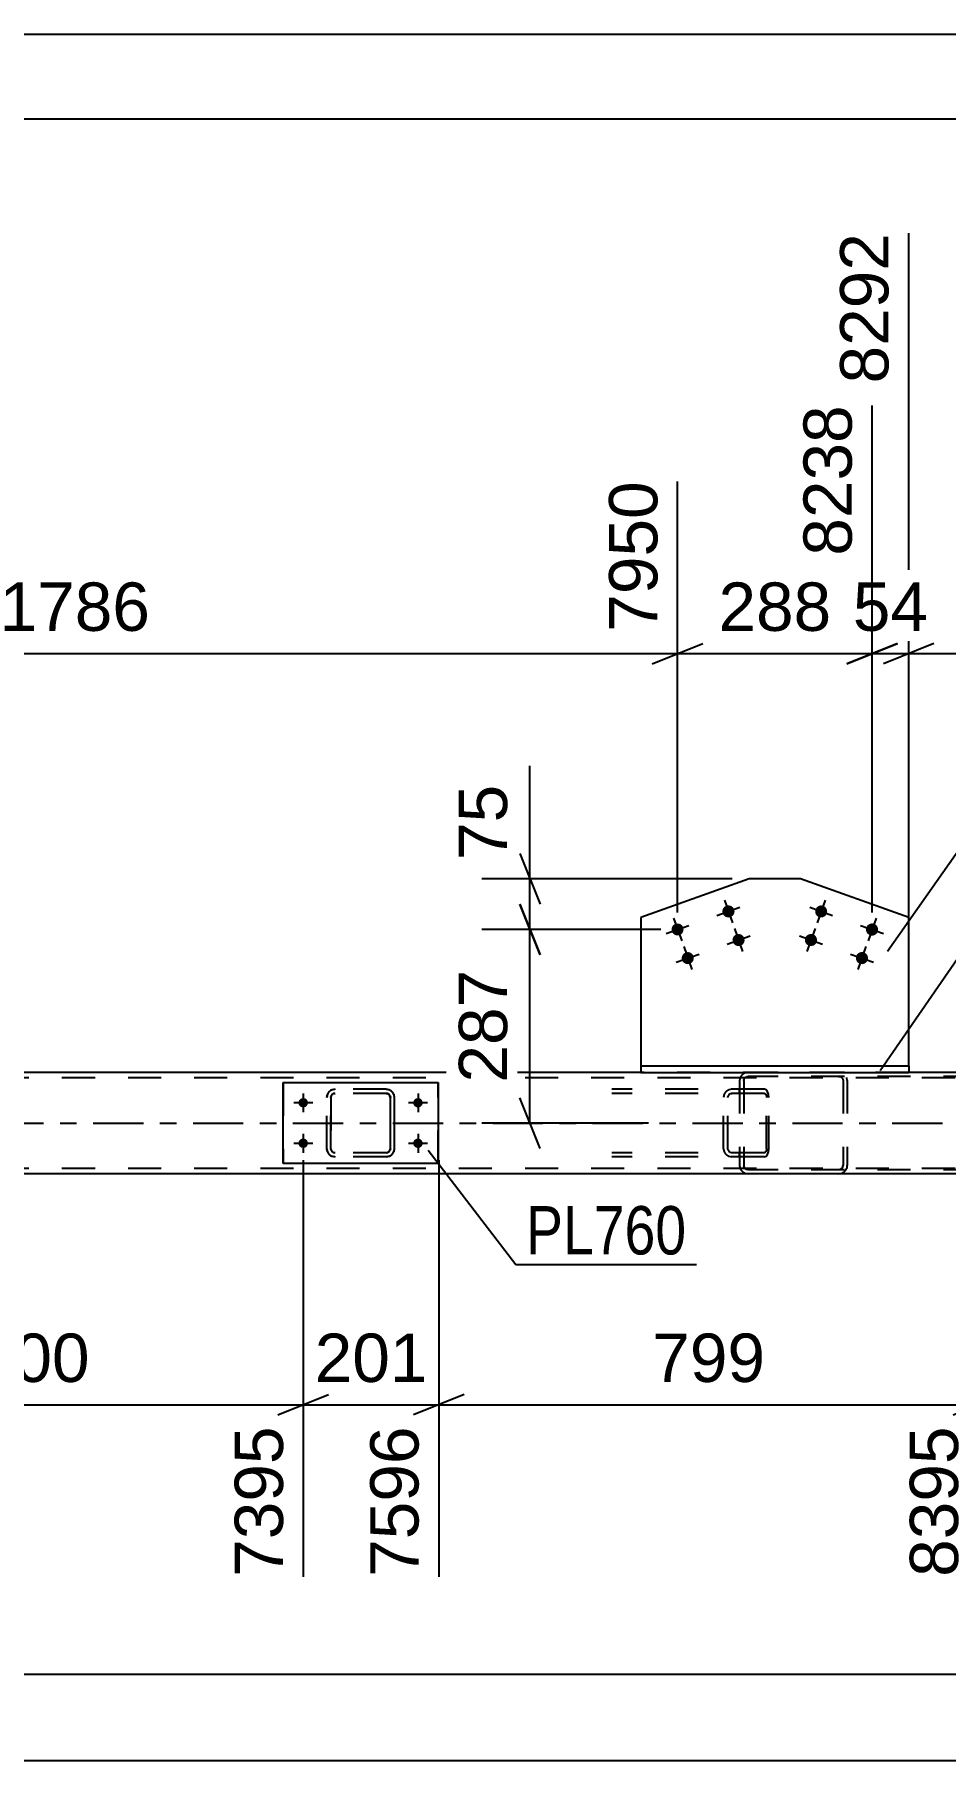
# Model space of a CAD drawing. Header units: millimetres. Extents: x -54 to 787, y -402 to 192.
# Drawn here: x 276.7 to 330.7, y 89.7 to 191.9 of the extents above; entities that cross this region are included whole.
import ezdxf

# ---------------------------------------------------------------- set-up
doc = ezdxf.new("R2010")
doc.units = ezdxf.units.MM
doc.linetypes.add('DXK_LINE_DOT2', pattern=[3.9198, 1.9599, -1.9599])
doc.linetypes.add('DXK_LINE_DOT3', pattern=[5.9187, 2.979, -0.9799, 0.9799, -0.9799])
doc.styles.add('Arial', font='ARIAL.TTF', dxfattribs={"height": 0.2})
doc.styles.add('Arial Narrow', font='ARIALN.TTF', dxfattribs={"height": 0.2})

# ---------------------------------------------------------------- blocks, each defined once
blk = doc.blocks.new('Unknown-122573057-1115')
at = {"color": 5, "linetype": 'Continuous'}
for p, q in [((787.22, 191.89), (-53.78, 191.89)), ((782.22, 186.89), (-48.78, 186.89))]:
    blk.add_line(p, q, dxfattribs=at)
blk = doc.blocks.new('Bolt-122573057-1793 - 1638')
at = {"linetype": 'Continuous'}
for points in [[(292.32, 128.63), (292.32, 128.69), (292.34, 128.75), (292.37, 128.8), (292.41, 128.84), (292.46, 128.88), (292.51, 128.9), (292.57, 128.91), (292.63, 128.91), (292.68, 128.9), (292.74, 128.88), (292.78, 128.84), (292.82, 128.8), (292.85, 128.75), (292.87, 128.69), (292.88, 128.63), (292.87, 128.58), (292.85, 128.52), (292.82, 128.47), (292.78, 128.43), (292.74, 128.39), (292.68, 128.37), (292.63, 128.36), (292.57, 128.36), (292.51, 128.37), (292.46, 128.39), (292.41, 128.43), (292.37, 128.47), (292.34, 128.52), (292.32, 128.58)], [(299.12, 128.63), (299.12, 128.69), (299.14, 128.75), (299.17, 128.8), (299.21, 128.84), (299.26, 128.88), (299.31, 128.9), (299.37, 128.91), (299.43, 128.91), (299.48, 128.9), (299.54, 128.88), (299.58, 128.84), (299.62, 128.8), (299.65, 128.75), (299.67, 128.69), (299.68, 128.63), (299.67, 128.58), (299.65, 128.52), (299.62, 128.47), (299.58, 128.43), (299.54, 128.39), (299.48, 128.37), (299.43, 128.36), (299.37, 128.36), (299.31, 128.37), (299.26, 128.39), (299.21, 128.43), (299.17, 128.47), (299.14, 128.52), (299.12, 128.58)], [(292.32, 126.23), (292.32, 126.29), (292.34, 126.35), (292.37, 126.4), (292.41, 126.44), (292.46, 126.48), (292.51, 126.5), (292.57, 126.51), (292.63, 126.51), (292.68, 126.5), (292.74, 126.48), (292.78, 126.44), (292.82, 126.4), (292.85, 126.35), (292.87, 126.29), (292.88, 126.23), (292.87, 126.18), (292.85, 126.12), (292.82, 126.07), (292.78, 126.03), (292.74, 125.99), (292.68, 125.97), (292.63, 125.96), (292.57, 125.96), (292.51, 125.97), (292.46, 125.99), (292.41, 126.03), (292.37, 126.07), (292.34, 126.12), (292.32, 126.18)], [(299.12, 126.23), (299.12, 126.29), (299.14, 126.35), (299.17, 126.4), (299.21, 126.44), (299.26, 126.48), (299.31, 126.5), (299.37, 126.51), (299.43, 126.51), (299.48, 126.5), (299.54, 126.48), (299.58, 126.44), (299.62, 126.4), (299.65, 126.35), (299.67, 126.29), (299.68, 126.23), (299.67, 126.18), (299.65, 126.12), (299.62, 126.07), (299.58, 126.03), (299.54, 125.99), (299.48, 125.97), (299.43, 125.96), (299.37, 125.96), (299.31, 125.97), (299.26, 125.99), (299.21, 126.03), (299.17, 126.07), (299.14, 126.12), (299.12, 126.18)]]:
    blk.add_hatch(color=1, dxfattribs=at).paths.add_polyline_path(points)
at = {"color": 1, "linetype": 'Continuous'}
for p, q in [((292.6, 129.19), (292.6, 128.07)), ((299.4, 129.19), (299.4, 128.07)), ((293.16, 128.63), (292.04, 128.63)), ((299.96, 128.63), (298.84, 128.63)), ((292.6, 126.79), (292.6, 125.67)), ((299.4, 126.79), (299.4, 125.67)), ((293.16, 126.23), (292.04, 126.23)), ((299.96, 126.23), (298.84, 126.23))]:
    blk.add_line(p, q, dxfattribs=at)
blk = doc.blocks.new('Bolt-122573057-1856 - 1638')
at = {"linetype": 'Continuous'}
for points in [[(323.62, 139.84, -1), (322.95, 140.09, -1)], [(326.64, 138.77, -1), (325.96, 139.02, -1)], [(323.02, 138.15, -1), (322.34, 138.39, -1)], [(326.04, 137.08, -1), (325.36, 137.32, -1)]]:
    blk.add_hatch(color=1, dxfattribs=at).paths.add_polyline_path(points)
at = {"color": 1, "linetype": 'Continuous'}
for p, q in [((322.61, 140.21), (323.96, 139.72)), ((323.53, 140.64), (323.04, 139.29)), ((325.62, 139.14), (326.98, 138.65)), ((326.54, 139.57), (326.06, 138.22)), ((322, 138.51), (323.36, 138.03)), ((322.92, 138.95), (322.44, 137.59)), ((325.02, 137.44), (326.38, 136.96)), ((325.94, 137.88), (325.46, 136.52))]:
    blk.add_line(p, q, dxfattribs=at)
blk = doc.blocks.new('Part-122573057-1679 - 1638')
at = {"color": 2, "linetype": 'Continuous'}
for p, q in [((312.61, 130.83), (312.61, 130.43)), ((312.61, 130.83), (328.47, 130.83)), ((328.47, 130.83), (328.47, 130.43)), ((312.61, 130.43), (328.47, 130.43))]:
    blk.add_line(p, q, dxfattribs=at)
blk = doc.blocks.new('Bolt-122573057-1792 - 1638')
at = {"linetype": 'Continuous'}
for points in [[(318.13, 140.09, -1), (317.45, 139.84, -1)], [(315.11, 139.02, -1), (314.44, 138.77, -1)], [(318.73, 138.39, -1), (318.05, 138.15, -1)], [(315.72, 137.32, -1), (315.04, 137.08, -1)]]:
    blk.add_hatch(color=1, dxfattribs=at).paths.add_polyline_path(points)
at = {"color": 1, "linetype": 'Continuous'}
for p, q in [((317.11, 139.72), (318.47, 140.21)), ((317.55, 140.64), (318.03, 139.29)), ((314.1, 138.65), (315.45, 139.14)), ((314.53, 139.57), (315.02, 138.22)), ((317.71, 138.03), (319.07, 138.51)), ((318.15, 138.95), (318.63, 137.59)), ((314.7, 136.96), (316.06, 137.44)), ((315.14, 137.88), (315.62, 136.52))]:
    blk.add_line(p, q, dxfattribs=at)
blk = doc.blocks.new('Part-122573057-1684 - 1638')
at = {"color": 2, "linetype": 'Continuous'}
for p, q in [((319.02, 141.89), (312.61, 139.61)), ((322.06, 141.89), (319.02, 141.89)), ((328.47, 139.61), (322.06, 141.89)), ((312.61, 139.61), (312.61, 130.83)), ((328.47, 130.83), (328.47, 139.61))]:
    blk.add_line(p, q, dxfattribs=at)
at = {"color": 7, "linetype": 'DXK_LINE_DOT2'}
blk.add_line((312.61, 130.83), (328.47, 130.83), dxfattribs=at)
blk = doc.blocks.new('Part-122573057-1802 - 1638')
at = {"color": 7, "linetype": 'DXK_LINE_DOT2'}
for p, q in [((680.08, 130.11), (43.4, 130.11)), ((328.47, 130.43), (312.61, 130.43)), ((680.08, 124.75), (43.4, 124.75))]:
    blk.add_line(p, q, dxfattribs=at)
at = {"color": 2, "linetype": 'Continuous'}
for p, q in [((312.61, 130.43), (243.33, 130.43)), ((397.75, 130.43), (328.47, 130.43)), ((676.08, 124.43), (43.4, 124.43))]:
    blk.add_line(p, q, dxfattribs=at)
at = {"color": 7, "linetype": 'DXK_LINE_DOT3'}
blk.add_line((43.4, 127.43), (680.08, 127.43), dxfattribs=at)
blk = doc.blocks.new('Part-122573057-1878 - 1638')
at = {"color": 7, "linetype": 'DXK_LINE_DOT2'}
for p, q in [((319.92, 129.43), (310.88, 129.43)), ((319.92, 129.19), (310.88, 129.19)), ((317.54, 129.14), (317.5, 128.95)), ((317.5, 125.91), (317.5, 128.95)), ((317.75, 128.95), (317.77, 129.05)), ((317.75, 125.91), (317.75, 128.95)), ((317.77, 129.05), (317.83, 129.12)), ((318, 129.43), (317.81, 129.4)), ((317.83, 129.12), (317.91, 129.18)), ((317.91, 129.18), (318, 129.19)), ((318.45, 129.19), (318.45, 129.43)), ((320.02, 129.4), (319.92, 129.43)), ((319.92, 129.19), (319.97, 129.18)), ((319.97, 129.18), (320.01, 129.12)), ((320.01, 129.12), (320.04, 129.05)), ((320.11, 129.29), (320.02, 129.4)), ((320.04, 129.05), (320.05, 128.95)), ((320.05, 125.91), (320.05, 128.95)), ((320.16, 129.14), (320.11, 129.29)), ((320.18, 128.95), (320.16, 129.14)), ((320.18, 125.91), (320.18, 128.95)), ((317.5, 125.91), (317.54, 125.73)), ((317.77, 125.82), (317.75, 125.91)), ((317.83, 125.75), (317.77, 125.82)), ((317.91, 125.69), (317.83, 125.75)), ((320.01, 125.75), (319.97, 125.69)), ((320.04, 125.82), (320.01, 125.75)), ((320.05, 125.91), (320.04, 125.82)), ((320.11, 125.58), (320.16, 125.73)), ((320.16, 125.73), (320.18, 125.91)), ((319.92, 125.67), (310.88, 125.67)), ((319.92, 125.43), (310.88, 125.43)), ((317.81, 125.47), (318, 125.43)), ((318, 125.67), (317.91, 125.69)), ((318.45, 125.43), (318.45, 125.67)), ((319.97, 125.69), (319.92, 125.67)), ((319.92, 125.43), (320.02, 125.47)), ((320.02, 125.47), (320.11, 125.58))]:
    blk.add_line(p, q, dxfattribs=at)
for centre, start, end in [((317.99, 128.94), 111.1513, 156.1048), ((317.99, 125.93), 203.8952, 248.8487)]:
    blk.add_arc(centre, 0.492, start, end, dxfattribs=at)
blk = doc.blocks.new('Part-122573057-1889 - 1638')
at = {"color": 2, "linetype": 'Continuous'}
for p, q in [((291.4, 125.03), (291.4, 129.83)), ((291.4, 129.83), (291.4, 129.83)), ((291.4, 129.83), (300.6, 129.83)), ((300.6, 129.83), (300.6, 125.03)), ((291.4, 125.03), (291.4, 125.03)), ((300.6, 125.03), (291.4, 125.03))]:
    blk.add_line(p, q, dxfattribs=at)
at = {"color": 7, "linetype": 'DXK_LINE_DOT2'}
for p, q in [((291.4, 129.83), (291.4, 125.03)), ((291.4, 129.83), (291.4, 129.83)), ((300.6, 125.03), (300.6, 129.83)), ((291.4, 125.03), (291.4, 125.03))]:
    blk.add_line(p, q, dxfattribs=at)
blk = doc.blocks.new('Part-122573057-1965 - 1638')
at = {"color": 7, "linetype": 'DXK_LINE_DOT2'}
for p, q in [((293.99, 128.95), (294.03, 129.14)), ((293.99, 128.95), (294, 128.95)), ((293.99, 125.91), (293.99, 128.95)), ((294.03, 129.14), (294, 128.95)), ((294, 125.91), (294, 128.95)), ((294.25, 129.05), (294.23, 128.95)), ((294.24, 128.95), (294.23, 128.95)), ((294.23, 128.95), (294.23, 125.91)), ((294.24, 128.95), (294.25, 129.05)), ((294.24, 125.91), (294.24, 128.95)), ((294.25, 129.05), (294.31, 129.12)), ((294.3, 129.12), (294.25, 129.05)), ((294.29, 129.4), (294.47, 129.43)), ((294.48, 129.43), (294.29, 129.4)), ((294.29, 129.4), (294.29, 129.4)), ((294.38, 129.18), (294.3, 129.12)), ((294.31, 129.12), (294.38, 129.18)), ((294.38, 129.18), (294.48, 129.19)), ((294.47, 129.19), (294.38, 129.18)), ((297.52, 129.43), (294.47, 129.43)), ((297.52, 129.19), (294.47, 129.19)), ((297.51, 129.43), (297.7, 129.4)), ((297.6, 129.18), (297.51, 129.19)), ((297.7, 129.4), (297.52, 129.43)), ((297.52, 129.19), (297.61, 129.18)), ((297.6, 129.18), (297.61, 129.18)), ((297.68, 129.12), (297.6, 129.18)), ((297.61, 129.18), (297.69, 129.12)), ((297.73, 129.05), (297.68, 129.12)), ((297.69, 129.12), (297.74, 129.05)), ((297.75, 128.95), (297.73, 129.05)), ((297.74, 129.05), (297.76, 128.95)), ((297.76, 128.95), (297.75, 128.95)), ((297.75, 128.95), (297.75, 125.91)), ((297.76, 125.91), (297.76, 128.95)), ((297.96, 129.14), (297.99, 128.95)), ((298, 128.95), (297.96, 129.14)), ((298, 128.95), (297.99, 128.95)), ((297.99, 128.95), (297.99, 125.91)), ((298, 125.91), (298, 128.95)), ((294, 125.91), (293.99, 125.91)), ((294.03, 125.73), (293.99, 125.91)), ((294, 125.91), (294.03, 125.73)), ((294.23, 125.91), (294.24, 125.91)), ((294.23, 125.91), (294.25, 125.82)), ((294.25, 125.82), (294.24, 125.91)), ((294.31, 125.75), (294.25, 125.82)), ((294.25, 125.82), (294.3, 125.75)), ((294.3, 125.75), (294.38, 125.69)), ((294.38, 125.69), (294.31, 125.75)), ((297.6, 125.69), (297.68, 125.75)), ((297.69, 125.75), (297.61, 125.69)), ((297.68, 125.75), (297.73, 125.82)), ((297.74, 125.82), (297.69, 125.75)), ((297.73, 125.82), (297.75, 125.91)), ((297.76, 125.91), (297.74, 125.82)), ((297.75, 125.91), (297.76, 125.91)), ((297.99, 125.91), (297.96, 125.73)), ((297.96, 125.73), (298, 125.91)), ((297.99, 125.91), (298, 125.91)), ((294.29, 125.47), (294.29, 125.47)), ((294.47, 125.43), (294.29, 125.47)), ((294.29, 125.47), (294.48, 125.43)), ((294.48, 125.67), (294.38, 125.69)), ((294.38, 125.69), (294.47, 125.67)), ((297.52, 125.67), (294.47, 125.67)), ((297.52, 125.43), (294.47, 125.43)), ((297.51, 125.67), (297.6, 125.69)), ((297.7, 125.47), (297.51, 125.43)), ((297.61, 125.69), (297.52, 125.67)), ((297.52, 125.43), (297.7, 125.47)), ((297.6, 125.69), (297.61, 125.69))]:
    blk.add_line(p, q, dxfattribs=at)
at = {"color": 7, "linetype": 'DXK_LINE_DOT3'}
blk.add_line((296, 127.43), (295.99, 127.43), dxfattribs=at)
at = {"color": 7, "linetype": 'DXK_LINE_DOT2'}
for centre, start, end in [((294.47, 128.95), 112.5, 157.5), ((294.48, 128.95), 112.5, 157.5), ((297.51, 128.95), 22.5, 67.5), ((297.52, 128.95), 22.5, 67.5), ((294.47, 125.91), 202.5, 247.5), ((294.48, 125.91), 202.5, 247.5), ((297.51, 125.91), 292.5, 337.5), ((297.52, 125.91), 292.5, 337.5)]:
    blk.add_arc(centre, 0.48, start, end, dxfattribs=at)
blk = doc.blocks.new('Part-122573057-2010 - 1638')
at = {"color": 7, "linetype": 'DXK_LINE_DOT2'}
for p, q in [((318.48, 130.11), (318.45, 129.95)), ((318.45, 129.95), (318.45, 124.91)), ((318.49, 130.14), (318.48, 130.11)), ((318.7, 129.95), (318.72, 130.05)), ((318.7, 129.95), (318.7, 124.91)), ((318.72, 130.05), (318.78, 130.12)), ((318.96, 130.43), (318.76, 130.4)), ((318.78, 130.12), (318.86, 130.18)), ((318.86, 130.18), (318.96, 130.19)), ((332.5, 130.43), (318.96, 130.43)), ((332.5, 130.19), (318.96, 130.19)), ((324.52, 130.4), (324.32, 130.43)), ((324.32, 130.19), (324.42, 130.18)), ((324.42, 130.18), (324.5, 130.12)), ((324.5, 130.12), (324.56, 130.05)), ((324.56, 130.05), (324.58, 129.95)), ((324.58, 129.95), (324.58, 124.91)), ((324.8, 130.11), (324.8, 130.14)), ((324.83, 129.95), (324.8, 130.11)), ((324.83, 129.95), (324.83, 124.91)), ((318.45, 124.91), (318.47, 124.83)), ((318.47, 124.83), (318.49, 124.73)), ((318.72, 124.85), (318.7, 124.91)), ((318.72, 124.82), (318.72, 124.85)), ((318.78, 124.75), (318.72, 124.82)), ((318.86, 124.69), (318.78, 124.75)), ((324.5, 124.75), (324.42, 124.69)), ((324.56, 124.82), (324.5, 124.75)), ((324.56, 124.82), (324.57, 124.85)), ((324.57, 124.85), (324.58, 124.91)), ((324.8, 124.73), (324.82, 124.83)), ((324.82, 124.83), (324.83, 124.91)), ((318.76, 124.47), (318.96, 124.43)), ((318.96, 124.67), (318.86, 124.69)), ((332.5, 124.67), (318.96, 124.67)), ((332.5, 124.43), (318.96, 124.43)), ((324.42, 124.69), (324.32, 124.67)), ((324.32, 124.43), (324.52, 124.47))]:
    blk.add_line(p, q, dxfattribs=at)
for centre, start, end in [((318.94, 129.93), 110.7583, 155.68), ((318.94, 124.94), 204.32, 249.2417), ((324.34, 124.94), 290.7583, 335.68)]:
    blk.add_arc(centre, 0.496, start, end, dxfattribs=at)
blk = doc.blocks.new('StraightDimension-122573057-7115 - 1638')
at = {"color": 7, "linetype": 'Continuous'}
for p, q in [((260.59, 125.23), (260.59, 100.56)), ((292.6, 125.23), (292.6, 100.56)), ((262.09, 111.35), (259.09, 110.15)), ((260.59, 110.75), (292.6, 110.75)), ((291.1, 110.15), (294.1, 111.35))]:
    blk.add_line(p, q, dxfattribs=at)
at = {"color": 0}
blk.add_wipeout([(280.53, 111.5), (280.53, 115.7), (272.66, 115.7), (272.66, 111.5)], dxfattribs=at)
at = {"color": 3, "style": 'Arial'}
blk.add_text('800', height=2.865, dxfattribs=at).set_placement((273.26, 112.1))
at = {"color": 0, "linetype": 'Continuous'}
blk.add_wipeout([(292, 110.05), (287.8, 110.05), (287.8, 99.96), (292, 99.96)], dxfattribs=at)
at = {"color": 3, "linetype": 'Continuous', "style": 'Arial'}
blk.add_text('7395', height=2.865, rotation=90.0002, dxfattribs=at).set_placement((291.4, 100.56))
blk = doc.blocks.new('StraightDimension-122573057-7113 - 1638')
at = {"color": 7, "linetype": 'Continuous'}
for p, q in [((300.63, 125.23), (300.63, 100.56)), ((332.6, 125.23), (332.6, 100.56)), ((302.13, 111.35), (299.13, 110.15)), ((300.63, 110.75), (332.6, 110.75)), ((331.1, 110.15), (334.1, 111.35))]:
    blk.add_line(p, q, dxfattribs=at)
at = {"color": 0}
blk.add_wipeout([(320.55, 111.5), (320.55, 115.7), (312.68, 115.7), (312.68, 111.5)], dxfattribs=at)
at = {"color": 3, "style": 'Arial'}
blk.add_text('799', height=2.865, dxfattribs=at).set_placement((313.28, 112.1))
at = {"color": 0, "linetype": 'Continuous'}
blk.add_wipeout([(332, 110.05), (327.8, 110.05), (327.8, 99.96), (332, 99.96)], dxfattribs=at)
at = {"color": 3, "linetype": 'Continuous', "style": 'Arial'}
blk.add_text('8395', height=2.865, rotation=90.0002, dxfattribs=at).set_placement((331.4, 100.56))
blk = doc.blocks.new('StraightDimension-122573057-2203 - 1638')
at = {"color": 7, "linetype": 'Continuous'}
for p, q in [((328.47, 132.78), (328.47, 180.13)), ((399.91, 139.9), (399.91, 167.65)), ((329.97, 155.83), (326.97, 154.63)), ((398.41, 154.63), (401.41, 155.83)), ((328.47, 155.23), (399.91, 155.23))]:
    blk.add_line(p, q, dxfattribs=at)
at = {"color": 0}
blk.add_wipeout([(369.23, 155.98), (369.23, 160.18), (359.14, 160.18), (359.14, 155.98)], dxfattribs=at)
at = {"color": 3, "style": 'Arial'}
blk.add_text('1786', height=2.865, dxfattribs=at).set_placement((359.74, 156.58))
at = {"color": 0, "linetype": 'Continuous'}
blk.add_wipeout([(399.31, 168.25), (395.11, 168.25), (395.11, 155.93), (399.31, 155.93)], dxfattribs=at)
at = {"color": 3, "linetype": 'Continuous', "style": 'Arial'}
blk.add_text('10078', height=2.865, rotation=90.0002, dxfattribs=at).set_placement((398.71, 156.53))
blk = doc.blocks.new('StraightDimension-122573057-2212 - 1638')
at = {"color": 7, "linetype": 'Continuous'}
for p, q in [((328.47, 132.78), (328.47, 180.13)), ((326.3, 139.9), (326.3, 169.93)), ((324.8, 154.63), (327.8, 155.83)), ((329.97, 155.83), (326.97, 154.63)), ((326.3, 155.23), (328.47, 155.23))]:
    blk.add_line(p, q, dxfattribs=at)
at = {"color": 0, "linetype": 'Continuous'}
blk.add_wipeout([(327.87, 180.73), (323.67, 180.73), (323.67, 170.63), (327.87, 170.63)], dxfattribs=at)
at = {"color": 3, "linetype": 'Continuous', "style": 'Arial'}
blk.add_text('8292', height=2.865, rotation=90.0002, dxfattribs=at).set_placement((327.27, 171.23))
at = {"color": 0}
blk.add_wipeout([(330.21, 155.98), (330.21, 160.18), (324.56, 160.18), (324.56, 155.98)], dxfattribs=at)
at = {"color": 3, "style": 'Arial'}
blk.add_text('54', height=2.865, dxfattribs=at).set_placement((325.16, 156.58))
blk = doc.blocks.new('StraightDimension-122573057-2221 - 1638')
at = {"color": 7, "linetype": 'Continuous'}
for p, q in [((326.3, 139.9), (326.3, 169.93)), ((314.78, 139.9), (314.78, 165.43)), ((313.28, 154.63), (316.28, 155.83)), ((327.8, 155.83), (324.8, 154.63)), ((314.78, 155.23), (326.3, 155.23))]:
    blk.add_line(p, q, dxfattribs=at)
at = {"color": 0}
blk.add_wipeout([(324.47, 155.98), (324.47, 160.18), (316.6, 160.18), (316.6, 155.98)], dxfattribs=at)
at = {"color": 3, "style": 'Arial'}
blk.add_text('288', height=2.865, dxfattribs=at).set_placement((317.2, 156.58))
at = {"color": 0, "linetype": 'Continuous'}
blk.add_wipeout([(325.7, 170.53), (321.5, 170.53), (321.5, 160.43), (325.7, 160.43)], dxfattribs=at)
at = {"color": 3, "linetype": 'Continuous', "style": 'Arial'}
blk.add_text('8238', height=2.865, rotation=90.0002, dxfattribs=at).set_placement((325.1, 161.03))
blk = doc.blocks.new('StraightDimension-122573057-2230 - 1638')
at = {"color": 7, "linetype": 'Continuous'}
for p, q in [((243.33, 134.29), (243.33, 180.13)), ((314.78, 139.9), (314.78, 165.43)), ((244.83, 155.83), (241.83, 154.63)), ((313.28, 154.63), (316.28, 155.83)), ((243.33, 155.23), (314.78, 155.23))]:
    blk.add_line(p, q, dxfattribs=at)
at = {"color": 0}
blk.add_wipeout([(284.1, 155.98), (284.1, 160.18), (274.01, 160.18), (274.01, 155.98)], dxfattribs=at)
at = {"color": 3, "style": 'Arial'}
blk.add_text('1786', height=2.865, dxfattribs=at).set_placement((274.61, 156.58))
at = {"color": 0, "linetype": 'Continuous'}
blk.add_wipeout([(314.18, 166.03), (309.98, 166.03), (309.98, 155.93), (314.18, 155.93)], dxfattribs=at)
at = {"color": 3, "linetype": 'Continuous', "style": 'Arial'}
blk.add_text('7950', height=2.865, rotation=90.0002, dxfattribs=at).set_placement((313.58, 156.53))
blk = doc.blocks.new('StraightDimension-122573057-7114 - 1638')
at = {"color": 7, "linetype": 'Continuous'}
for p, q in [((292.6, 125.23), (292.6, 100.56)), ((300.63, 125.23), (300.63, 100.56)), ((291.1, 110.15), (294.1, 111.35)), ((292.6, 110.75), (300.63, 110.75)), ((302.13, 111.35), (299.13, 110.15))]:
    blk.add_line(p, q, dxfattribs=at)
at = {"color": 0}
blk.add_wipeout([(300.55, 111.5), (300.55, 115.7), (292.68, 115.7), (292.68, 111.5)], dxfattribs=at)
at = {"color": 0, "linetype": 'Continuous'}
blk.add_wipeout([(300.03, 110.05), (295.83, 110.05), (295.83, 99.96), (300.03, 99.96)], dxfattribs=at)
at = {"color": 3, "style": 'Arial'}
blk.add_text('201', height=2.865, dxfattribs=at).set_placement((293.28, 112.1))
at = {"color": 3, "linetype": 'Continuous', "style": 'Arial'}
blk.add_text('7596', height=2.865, rotation=90.0002, dxfattribs=at).set_placement((299.43, 100.56))
blk = doc.blocks.new('StraightDimension-122573057-2348 - 1638')
at = {"color": 7, "linetype": 'Continuous'}
for p, q in [((305.43, 140.4), (306.63, 137.4)), ((313.78, 138.9), (303.18, 138.9)), ((306.03, 127.43), (306.03, 138.9)), ((306.63, 125.93), (305.43, 128.93)), ((313.05, 127.43), (303.18, 127.43))]:
    blk.add_line(p, q, dxfattribs=at)
at = {"color": 0}
blk.add_wipeout([(305.28, 137.1), (301.08, 137.1), (301.08, 129.23), (305.28, 129.23)], dxfattribs=at)
at = {"color": 3, "style": 'Arial'}
blk.add_text('287', height=2.865, rotation=90.0002, dxfattribs=at).set_placement((304.68, 129.83))
blk = doc.blocks.new('StraightDimension-122573057-2364 - 1638')
at = {"color": 7, "linetype": 'Continuous'}
for p, q in [((306.03, 141.89), (306.03, 148.58)), ((306.03, 141.89), (306.03, 148.58)), ((305.43, 143.39), (306.63, 140.39)), ((318.02, 141.89), (303.18, 141.89)), ((306.03, 138.9), (306.03, 141.89)), ((306.63, 137.4), (305.43, 140.4)), ((313.78, 138.9), (303.18, 138.9))]:
    blk.add_line(p, q, dxfattribs=at)
at = {"color": 0}
blk.add_wipeout([(305.28, 148.06), (301.08, 148.06), (301.08, 142.41), (305.28, 142.41)], dxfattribs=at)
at = {"color": 3, "style": 'Arial'}
blk.add_text('75', height=2.865, rotation=90.0002, dxfattribs=at).set_placement((304.68, 143.01))
blk = doc.blocks.new('StraightDimension-122573057-2451 - 1638')
at = {"color": 7, "linetype": 'Continuous'}
blk.add_line((11.48, 94.79), (680.08, 94.79), dxfattribs=at)
blk = doc.blocks.new('StraightDimension-122573057-2517 - 1638')
at = {"color": 7, "linetype": 'Continuous'}
blk.add_line((10.68, 89.68), (680.88, 89.68), dxfattribs=at)
blk = doc.blocks.new('Mark-122573057-1675 - 1638')
at = {"color": 30, "linetype": 'Continuous'}
for p, q in [((326.78, 130.55), (332.68, 139.09)), ((332.68, 139.09), (343.39, 139.09))]:
    blk.add_line(p, q, dxfattribs=at)
at = {"color": 0}
blk.add_wipeout([(342.79, 139.69), (342.79, 142.69), (333.28, 142.69), (333.28, 139.69)], dxfattribs=at)
blk.add_wipeout([(342.79, 139.69), (342.79, 142.69), (333.28, 142.69), (333.28, 139.69)], dxfattribs=at)
at = {"color": 3, "style": 'Arial Narrow'}
blk.add_text('PL197', height=2.863, dxfattribs=at).set_placement((333.28, 139.69))
blk = doc.blocks.new('Mark-122573057-1680 - 1638')
at = {"color": 30, "linetype": 'Continuous'}
for p, q in [((327.21, 137.61), (332.5, 145.13)), ((332.5, 145.13), (343.2, 145.13))]:
    blk.add_line(p, q, dxfattribs=at)
at = {"color": 0}
blk.add_wipeout([(342.6, 145.73), (342.6, 148.73), (333.1, 148.73), (333.1, 145.73)], dxfattribs=at)
blk.add_wipeout([(342.6, 145.73), (342.6, 148.73), (333.1, 148.73), (333.1, 145.73)], dxfattribs=at)
at = {"color": 3, "style": 'Arial Narrow'}
blk.add_text('PL196', height=2.863, dxfattribs=at).set_placement((333.1, 145.73))
blk = doc.blocks.new('Mark-122573057-1885 - 1638')
at = {"color": 30, "linetype": 'Continuous'}
for p, q in [((300, 125.82), (305.2, 119.05)), ((305.2, 119.05), (315.9, 119.05))]:
    blk.add_line(p, q, dxfattribs=at)
at = {"color": 0}
blk.add_wipeout([(315.3, 119.65), (315.3, 122.65), (305.8, 122.65), (305.8, 119.65)], dxfattribs=at)
blk.add_wipeout([(315.3, 119.65), (315.3, 122.65), (305.8, 122.65), (305.8, 119.65)], dxfattribs=at)
at = {"color": 3, "style": 'Arial Narrow'}
blk.add_text('PL760', height=2.863, dxfattribs=at).set_placement((305.8, 119.65))

msp = doc.modelspace()

# ---------------------------------------------------------------- block references
for name in ['Unknown-122573057-1115', 'Part-122573057-1684 - 1638', 'Bolt-122573057-1792 - 1638', 'Bolt-122573057-1856 - 1638', 'Part-122573057-1679 - 1638', 'Part-122573057-1802 - 1638', 'Part-122573057-1889 - 1638', 'Part-122573057-2010 - 1638', 'Bolt-122573057-1793 - 1638', 'Part-122573057-1965 - 1638', 'Part-122573057-1878 - 1638']:
    msp.add_blockref(name, (0, 0))

# ---------------------------------------------------------------- next in the draw order: block references
for name in ['StraightDimension-122573057-2203 - 1638', 'StraightDimension-122573057-7115 - 1638', 'StraightDimension-122573057-7113 - 1638']:
    msp.add_blockref(name, (0, 0))

# ---------------------------------------------------------------- next in the draw order: block references
for name in ['StraightDimension-122573057-2212 - 1638', 'StraightDimension-122573057-7114 - 1638']:
    msp.add_blockref(name, (0, 0))

# ---------------------------------------------------------------- next in the draw order: block references
for name in ['StraightDimension-122573057-2221 - 1638', 'StraightDimension-122573057-2451 - 1638']:
    msp.add_blockref(name, (0, 0))

# ---------------------------------------------------------------- next in the draw order: block references
for name in ['StraightDimension-122573057-2230 - 1638', 'Mark-122573057-1675 - 1638', 'StraightDimension-122573057-2517 - 1638']:
    msp.add_blockref(name, (0, 0))

# ---------------------------------------------------------------- next in the draw order: block references
for name in ['Mark-122573057-1680 - 1638', 'StraightDimension-122573057-2348 - 1638']:
    msp.add_blockref(name, (0, 0))

# ---------------------------------------------------------------- next in the draw order: block references
for name in ['StraightDimension-122573057-2364 - 1638', 'Mark-122573057-1885 - 1638']:
    msp.add_blockref(name, (0, 0))

doc.saveas('drawing.dxf')
